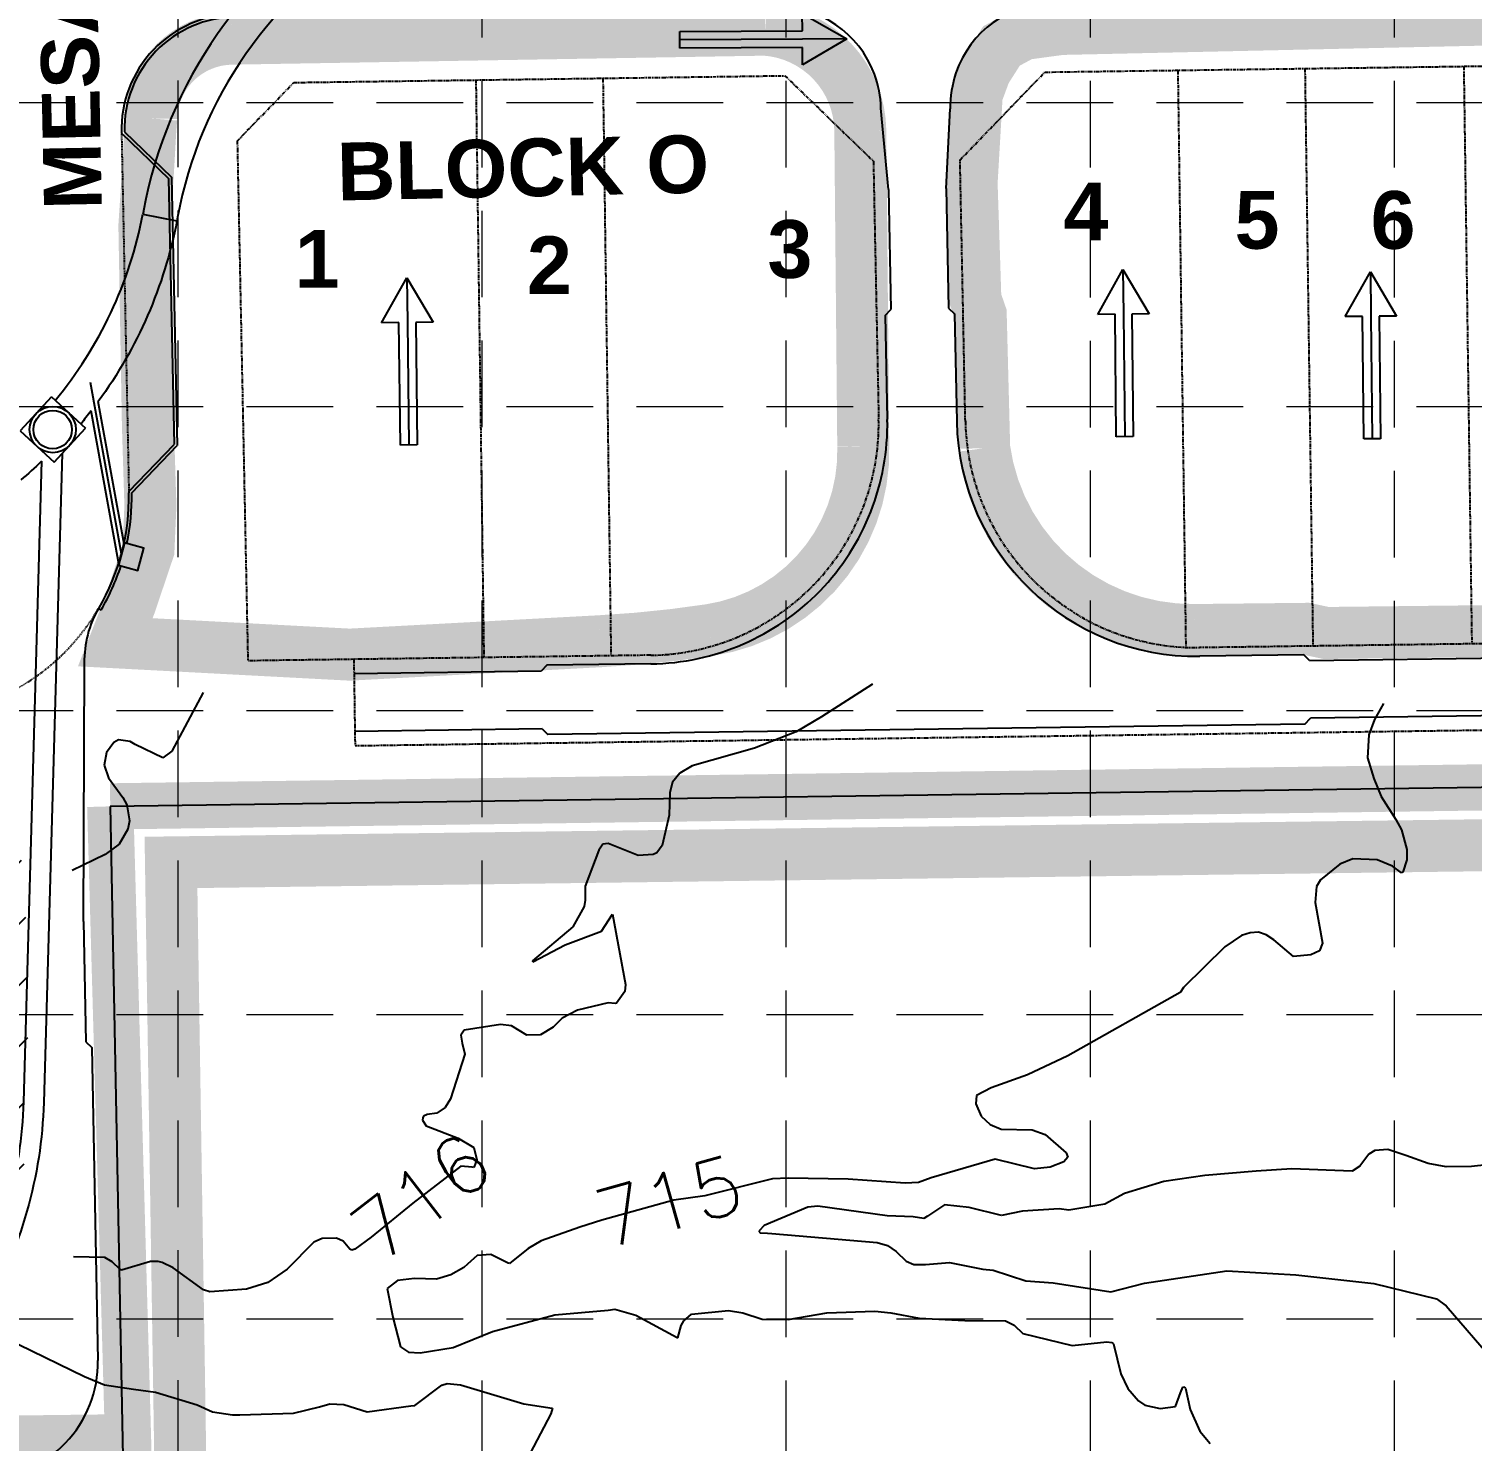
# Model space of a CAD drawing. Header units: inches. Extents: x 2520351 to 2523325, y 7106287 to 7111535.
# Drawn here: x 2521805.4 to 2522055.2, y 7107637.5 to 7107882 of the extents above; entities that cross this region are included whole.
import ezdxf
from ezdxf.enums import TextEntityAlignment as Align

# ---------------------------------------------------------------- set-up
doc = ezdxf.new("R2010")
doc.units = ezdxf.units.IN
doc.header["$MEASUREMENT"] = 0
for name, pattern in [('DASHED', [0.75, 0.5, -0.25]), ('DASHEDX2', [1.5, 1, -0.5]), ('HIDDEN', [0.375, 0.25, -0.125]), ('XPAV-sc1$0$HIDDEN4', [0.09375, 0.0625, -0.03125]), ('XSITE-SC$0$DASHED1', [0.5, 0.375, -0.125]), ('XSITE-SC$0$PHANTOM2', [1.25, 0.625, -0.125, 0.125, -0.125, 0.125, -0.125])]:
    doc.linetypes.add(name, pattern=pattern)
for name, color, linetype in [('1 EROSION BLANKET', 84, 'Continuous'), ('1 SODDED LOT', 2, 'Continuous'), ('CONTOURS', 35, 'Continuous'), ('GRID', 254, 'DASHED'), ('LIMITS OF DISTURBANCE', 1, 'Continuous'), ('MATCH LINE', 252, 'DASHEDX2'), ('STORM', 5, 'Continuous'), ('XDAM-sc1$0$ARROWSHADE', 9, 'Continuous'), ('XPAV-sc1$0$GUTTER', 11, 'XPAV-sc1$0$HIDDEN4'), ('XPAV-sc1$0$p-boc', 11, 'Continuous'), ('XPAV-sc1$0$p-foc', 11, 'Continuous'), ('XPAV-sc1$0$P-PAV', 11, 'Continuous'), ('XSITE-SC$0$1-BLOCK-NUMBER', 251, 'Continuous'), ('XSITE-SC$0$1-LOT NUMBER', 251, 'Continuous'), ('XSITE-SC$0$bdy-65acres', 1, 'Continuous'), ('XSITE-SC$0$P-LOTS', 7, 'XSITE-SC$0$PHANTOM2'), ('XSITE-SC$0$P-ROW', 3, 'XSITE-SC$0$PHANTOM2'), ('XSITE-SC$0$PHASELINE', 6, 'XSITE-SC$0$DASHED1'), ('XSTM-sc1$0$PMH', 5, 'Continuous')]:
    doc.layers.add(name, color=color, linetype=linetype)
doc.styles.add('MATCHLINE', font='ARIALBD.TTF')
doc.styles.get("Standard").update_dxf_attribs({"font": 'ARIALBD.TTF'})
doc.styles.add('XTOPO-SC1-sec$0$L100', font='simplex', dxfattribs={"height": 10})

msp = doc.modelspace()

# ---------------------------------------------------------------- hatches: boundary and pattern name
at = {"layer": '1 SODDED LOT'}
h = msp.add_hatch(dxfattribs=at)
h.set_pattern_fill('ANSI31', color=256, scale=60, style=0)
edge = h.paths.add_edge_path()
edge.add_line((2521746.39, 7107646.36), (2521744.86, 7107758.31))
edge.add_line((2521744.86, 7107758.31), (2521747.04, 7107758.37))
edge.add_line((2521747.04, 7107758.37), (2521750.99, 7107762.44))
edge.add_line((2521750.99, 7107762.44), (2521785.43, 7107762.91))
edge.add_arc((2521785.67, 7107745.01), 17.9, 0.1621, 90.7879, ccw=False)
edge.add_line((2521803.57, 7107745.06), (2521804.89, 7107727.46))
edge.add_line((2521804.89, 7107727.46), (2521805.02, 7107717.88))
edge.add_line((2521805.02, 7107717.88), (2521805.23, 7107706.44))
edge.add_line((2521805.23, 7107706.44), (2521804.25, 7107705.42))
edge.add_line((2521804.25, 7107705.42), (2521804.6, 7107688.82))
edge.add_arc((2521758.68, 7107687.86), 45.94, -68.3455, 1.1975, ccw=False)
edge.add_line((2521775.63, 7107645.16), (2521772.36, 7107644.15))
edge.add_line((2521772.36, 7107644.15), (2521769.8, 7107643.54))
edge.add_line((2521769.8, 7107643.54), (2521767.1, 7107643.06))
edge.add_line((2521767.1, 7107643.06), (2521762.92, 7107642.61))
edge.add_line((2521762.92, 7107642.61), (2521746.45, 7107642.34))
edge.add_line((2521746.45, 7107642.34), (2521746.39, 7107646.36))
h.paths.add_polyline_path([(2521496.41, 7107642.91), (2521494.87, 7107754.48), (2521494.86, 7107754.89), (2521544.44, 7107755.57), (2521546.49, 7107638.6), (2521496.44, 7107637.89)])
edge = h.paths.add_edge_path()
edge.add_line((2521560.4, 7107910.52), (2521558.07, 7108023.7))
edge.add_line((2521558.07, 7108023.7), (2521651.66, 7108025.62))
edge.add_line((2521651.66, 7108025.62), (2521653.09, 7108025.65))
edge.add_line((2521653.09, 7108025.65), (2521655.12, 7108025.67))
edge.add_arc((2521654.18, 7108007.32), 18.37, 20.5729, 87.0589, ccw=False)
edge.add_line((2521671.38, 7108013.78), (2521671.96, 7108011.77))
edge.add_line((2521671.96, 7108011.77), (2521672.24, 7108010.33))
edge.add_line((2521672.24, 7108010.33), (2521672.66, 7108004.67))
edge.add_line((2521672.66, 7108004.67), (2521673.88, 7107987.84))
edge.add_line((2521673.88, 7107987.84), (2521674.16, 7107971.91))
edge.add_line((2521674.16, 7107971.91), (2521673.19, 7107970.83))
edge.add_line((2521673.19, 7107970.83), (2521673.5, 7107955.69))
edge.add_arc((2521631.78, 7107952.34), 41.85, -86.2826, 4.5999, ccw=False)
edge.add_line((2521634.49, 7107910.57), (2521614.91, 7107910.13))
edge.add_line((2521614.91, 7107910.13), (2521613.93, 7107909.11))
edge.add_line((2521613.93, 7107909.11), (2521560.45, 7107908.05))
edge.add_line((2521560.45, 7107908.05), (2521560.4, 7107910.52))
edge = h.paths.add_edge_path()
edge.add_line((2521047.4, 7108212.41), (2521153.71, 7108190.41))
edge.add_line((2521153.71, 7108190.41), (2521165.45, 7108187.98))
edge.add_line((2521165.45, 7108187.98), (2521145.19, 7108096.36))
edge.add_line((2521145.19, 7108096.36), (2521144.82, 7108095.18))
edge.add_arc((2521127.58, 7108100.49), 18.04, 257.7556, 342.8824, ccw=False)
edge.add_line((2521123.75, 7108082.86), (2521105.24, 7108086.22))
edge.add_line((2521105.24, 7108086.22), (2521097.17, 7108087.7))
edge.add_line((2521097.17, 7108087.7), (2521093.78, 7108088.45))
edge.add_line((2521093.78, 7108088.45), (2521093.02, 7108089.64))
edge.add_line((2521093.02, 7108089.64), (2521042.14, 7108100.83))
edge.add_line((2521042.14, 7108100.83), (2521023.14, 7108104.63))
edge.add_line((2521023.14, 7108104.63), (2521047.4, 7108212.41))
edge = h.paths.add_edge_path()
edge.add_line((2521019.41, 7108035.32), (2521021.41, 7108042.83))
edge.add_arc((2521076.42, 7108028.18), 56.93, 107.2084, 165.0796, ccw=False)
edge.add_line((2521059.58, 7108082.56), (2521062.02, 7108082.75))
edge.add_line((2521062.02, 7108082.75), (2521063.44, 7108082.78))
edge.add_arc((2521064.2, 7108044.41), 38.38, 78.5499, 91.1383, ccw=False)
edge.add_line((2521071.82, 7108082.03), (2521087.22, 7108078.63))
edge.add_line((2521087.22, 7108078.63), (2521090.43, 7108077.93))
edge.add_line((2521090.43, 7108077.93), (2521091.62, 7108078.69))
edge.add_line((2521091.62, 7108078.69), (2521095.11, 7108077.9))
edge.add_line((2521095.11, 7108077.9), (2521098.91, 7108076.73))
edge.add_line((2521098.91, 7108076.73), (2521104.9, 7108074.86))
edge.add_line((2521104.9, 7108074.86), (2521106.43, 7108074.38))
edge.add_line((2521106.43, 7108074.38), (2521107.21, 7108074.19))
edge.add_arc((2521102.83, 7108057.05), 17.69, -2.7582, 75.6705, ccw=False)
edge.add_arc((2521095.73, 7108057.39), 24.8, 350.2174, 357.2418, ccw=False)
edge.add_arc((2521158.46, 7108041.57), 40.02, 163.1293, 313.4846)
edge.add_line((2521185.99, 7108012.53), (2521186.72, 7108013.24))
edge.add_line((2521186.72, 7108013.24), (2521188.44, 7108014.97))
edge.add_line((2521188.44, 7108014.97), (2521189.32, 7108015.76))
edge.add_line((2521189.32, 7108015.76), (2521190.38, 7108016.6))
edge.add_arc((2521201.33, 7108002.77), 17.64, 93.2276, 128.3689, ccw=False)
edge.add_line((2521200.34, 7108020.38), (2521227, 7108020.95))
edge.add_line((2521227, 7108020.95), (2521230.56, 7107901.29))
edge.add_line((2521230.56, 7107901.29), (2521209.57, 7107900.92))
edge.add_line((2521209.57, 7107900.92), (2521208.43, 7107900.96))
edge.add_arc((2521221.45, 7108343.75), 442.98, 261.0973, 268.3161, ccw=False)
edge.add_line((2521152.89, 7107906.1), (2521147.31, 7107907.18))
edge.add_line((2521147.31, 7107907.18), (2521141.42, 7107908.4))
edge.add_line((2521141.42, 7107908.4), (2521135.5, 7107909.75))
edge.add_line((2521135.5, 7107909.75), (2521130.22, 7107911.08))
edge.add_line((2521130.22, 7107911.08), (2521114.24, 7107915.61))
edge.add_line((2521114.24, 7107915.61), (2521091.68, 7107923.2))
edge.add_line((2521091.68, 7107923.2), (2521064.35, 7107932.48))
edge.add_line((2521064.35, 7107932.48), (2521052.41, 7107936.54))
edge.add_line((2521052.41, 7107936.54), (2521051.79, 7107937.81))
edge.add_line((2521051.79, 7107937.81), (2521044.55, 7107940.27))
edge.add_arc((2521050.15, 7107983.52), 43.61, 187.3885, 262.6305, ccw=False)
edge.add_line((2521006.9, 7107977.91), (2521006.81, 7107978.71))
edge.add_line((2521006.81, 7107978.71), (2521006.68, 7107980.35))
edge.add_line((2521006.68, 7107980.35), (2521006.61, 7107982.52))
edge.add_arc((2521037.37, 7107983.5), 30.78, 169.0142, 181.8294, ccw=False)
edge.add_line((2521007.16, 7107989.36), (2521012.97, 7108011.46))
edge.add_line((2521012.97, 7108011.46), (2521012.26, 7108012.66))
edge.add_line((2521012.26, 7108012.66), (2521018.19, 7108034.61))
edge.add_line((2521018.19, 7108034.61), (2521019.41, 7108035.32))
h.paths.add_polyline_path([(2521283.39, 7108006.11), (2521285.51, 7107902.42), (2521505.51, 7107906.91), (2521503.11, 7108022.57), (2521283.29, 7108018.11)])
edge = h.paths.add_edge_path()
edge.add_line((2521558.72, 7108049.83), (2521558.74, 7108061.74))
edge.add_line((2521558.74, 7108061.74), (2521556.73, 7108159.77))
edge.add_line((2521556.73, 7108159.77), (2521608.8, 7108160.83))
edge.add_line((2521608.8, 7108160.83), (2521609.82, 7108159.85))
edge.add_line((2521609.82, 7108159.85), (2521624.96, 7108160.17))
edge.add_arc((2521625.88, 7108115.42), 44.75, 8.834, 91.1827, ccw=False)
edge.add_line((2521670.1, 7108122.3), (2521670.53, 7108101.58))
edge.add_line((2521670.53, 7108101.58), (2521671.54, 7108100.6))
edge.add_line((2521671.54, 7108100.6), (2521671.87, 7108084.53))
edge.add_line((2521671.87, 7108084.53), (2521671.15, 7108070.03))
edge.add_line((2521671.15, 7108070.03), (2521671.15, 7108068.8))
edge.add_arc((2521654.11, 7108068.8), 17.04, -87.2047, 0, ccw=False)
edge.add_line((2521654.94, 7108051.78), (2521653.54, 7108051.67))
edge.add_line((2521653.54, 7108051.67), (2521558.72, 7108049.83))
edge = h.paths.add_edge_path()
edge.add_line((2521506.88, 7108158.75), (2521219.57, 7108152.9))
edge.add_line((2521219.57, 7108152.9), (2521201.84, 7108151.72))
edge.add_line((2521201.84, 7108151.72), (2521198.48, 7108151.46))
edge.add_arc((2521199.96, 7108132), 19.52, 94.3325, 163.5555)
edge.add_line((2521181.24, 7108137.52), (2521171.4, 7108094.46))
edge.add_line((2521171.4, 7108094.46), (2521161.77, 7108088.5))
edge.add_line((2521161.77, 7108088.5), (2521156.09, 7108064.96))
edge.add_arc((2521177.51, 7108059.79), 22.04, 166.4191, 262.6913)
edge.add_line((2521174.7, 7108037.93), (2521175.55, 7108037.91))
edge.add_line((2521175.55, 7108037.91), (2521179.48, 7108042))
edge.add_line((2521179.48, 7108042), (2521402.46, 7108046.53))
edge.add_line((2521402.46, 7108046.53), (2521495.69, 7108048.45))
edge.add_line((2521495.69, 7108048.45), (2521499.77, 7108044.52))
edge.add_line((2521499.77, 7108044.52), (2521508.7, 7108044.69))
edge.add_line((2521508.7, 7108044.69), (2521508.63, 7108061.23))
edge.add_line((2521508.63, 7108061.23), (2521506.88, 7108158.75))
edge = h.paths.add_edge_path()
edge.add_line((2521610.94, 7108171.88), (2521608.46, 7108290.01))
edge.add_line((2521608.46, 7108290.01), (2521533.5, 7108288.35))
edge.add_line((2521533.5, 7108288.35), (2521484.86, 7108287.21))
edge.add_line((2521484.86, 7108287.21), (2521460.83, 7108286.21))
edge.add_line((2521460.83, 7108286.21), (2521429.9, 7108284.54))
edge.add_line((2521429.9, 7108284.54), (2521368.78, 7108281.06))
edge.add_line((2521368.78, 7108281.06), (2521349.23, 7108279.95))
edge.add_line((2521349.23, 7108279.95), (2521261.12, 7108274.98))
edge.add_line((2521261.12, 7108274.98), (2521221, 7108272.74))
edge.add_line((2521221, 7108272.74), (2521216.72, 7108276.52))
edge.add_line((2521216.72, 7108276.52), (2521216.67, 7108276.52))
edge.add_arc((2521217.41, 7108256.67), 19.86, 92.1221, 170.604)
edge.add_line((2521197.82, 7108259.91), (2521204.23, 7108250.57))
edge.add_line((2521204.23, 7108250.57), (2521191.32, 7108184.43))
edge.add_line((2521191.32, 7108184.43), (2521191.26, 7108184.1))
edge.add_arc((2521208.22, 7108180.91), 17.26, 169.3216, 273.4207)
edge.add_line((2521209.25, 7108163.67), (2521219.73, 7108162.93))
edge.add_line((2521219.73, 7108162.93), (2521312.77, 7108164.87))
edge.add_line((2521312.77, 7108164.87), (2521481.29, 7108168.3))
edge.add_line((2521481.29, 7108168.3), (2521608.6, 7108170.83))
edge.add_line((2521608.6, 7108170.83), (2521609.57, 7108171.85))
edge.add_line((2521609.57, 7108171.85), (2521610.94, 7108171.88))
edge = h.paths.add_edge_path()
edge.add_line((2521627.16, 7108316.19), (2521544.24, 7108314.51))
edge.add_line((2521544.24, 7108314.51), (2521502.41, 7108313.51))
edge.add_line((2521502.41, 7108313.51), (2521481.25, 7108313))
edge.add_line((2521481.25, 7108313), (2521407.23, 7108309.18))
edge.add_line((2521407.23, 7108309.18), (2521291.9, 7108302.79))
edge.add_line((2521291.9, 7108302.79), (2521288.46, 7108418.47))
edge.add_line((2521288.46, 7108418.47), (2521407.15, 7108420.82))
edge.add_line((2521407.15, 7108420.82), (2521497.39, 7108422.63))
edge.add_line((2521497.39, 7108422.63), (2521603.37, 7108424.87))
edge.add_line((2521603.37, 7108424.87), (2521604.44, 7108423.88))
edge.add_line((2521604.44, 7108423.88), (2521620.18, 7108424.17))
edge.add_arc((2521620.99, 7108379.83), 44.34, 11.6094, 91.0508, ccw=False)
edge.add_line((2521664.42, 7108388.76), (2521665.18, 7108365.61))
edge.add_line((2521665.18, 7108365.61), (2521666.17, 7108364.62))
edge.add_line((2521666.17, 7108364.62), (2521666.53, 7108349.61))
edge.add_line((2521666.53, 7108349.61), (2521665.82, 7108330.77))
edge.add_line((2521665.82, 7108330.77), (2521665.78, 7108329.18))
edge.add_arc((2521648.75, 7108329.68), 17.03, 269.7677, 358.3135, ccw=False)
edge.add_line((2521648.68, 7108312.65), (2521631.32, 7108312.27))
edge.add_line((2521631.32, 7108312.27), (2521627.16, 7108316.19))
edge = h.paths.add_edge_path()
edge.add_line((2521256.27, 7108555.67), (2521264.44, 7108547.85))
edge.add_line((2521264.44, 7108547.85), (2521422.22, 7108551.08))
edge.add_line((2521422.22, 7108551.08), (2521439.6, 7108551.4))
edge.add_line((2521439.6, 7108551.4), (2521460.09, 7108551.78))
edge.add_line((2521460.09, 7108551.78), (2521478.53, 7108551.99))
edge.add_line((2521478.53, 7108551.99), (2521498.9, 7108551.85))
edge.add_line((2521498.9, 7108551.85), (2521515.27, 7108551.59))
edge.add_line((2521515.27, 7108551.59), (2521535.22, 7108551.01))
edge.add_line((2521535.22, 7108551.01), (2521558.63, 7108550.02))
edge.add_line((2521558.63, 7108550.02), (2521563.46, 7108549.77))
edge.add_line((2521563.46, 7108549.77), (2521600.09, 7108547.42))
edge.add_line((2521600.09, 7108547.42), (2521612.24, 7108546.59))
edge.add_line((2521612.24, 7108546.59), (2521642.87, 7108544.49))
edge.add_line((2521642.87, 7108544.49), (2521644.67, 7108544.41))
edge.add_arc((2521643.68, 7108526.18), 18.26, -0.2001, 86.9036, ccw=False)
edge.add_line((2521661.94, 7108526.12), (2521663.48, 7108497.64))
edge.add_line((2521663.48, 7108497.64), (2521662.44, 7108496.61))
edge.add_line((2521662.44, 7108496.61), (2521662.84, 7108477.01))
edge.add_arc((2521621.17, 7108477.8), 41.67, 279.5049, 358.923, ccw=False)
edge.add_line((2521628.05, 7108436.7), (2521270.95, 7108428.02))
edge.add_line((2521270.95, 7108428.02), (2521264.41, 7108428))
edge.add_line((2521264.41, 7108428), (2521251.99, 7108428.74))
edge.add_line((2521251.99, 7108428.74), (2521250.56, 7108428.86))
edge.add_line((2521250.56, 7108428.86), (2521248.88, 7108429.14))
edge.add_arc((2521252.57, 7108446.62), 17.86, 178.6911, 258.0797, ccw=False)
edge.add_line((2521234.71, 7108447.03), (2521243.77, 7108528.42))
edge.add_line((2521243.77, 7108528.42), (2521236.52, 7108537.37))
edge.add_line((2521236.52, 7108537.37), (2521236.59, 7108537.82))
edge.add_arc((2521256.58, 7108535.54), 20.12, 94.1833, 173.5096, ccw=False)
edge.add_line((2521255.11, 7108555.6), (2521256.27, 7108555.67))
edge = h.paths.add_edge_path()
edge.add_line((2521107.58, 7108664.77), (2521108.64, 7108682.72))
edge.add_line((2521108.64, 7108682.72), (2521266.52, 7108685.94))
edge.add_line((2521266.52, 7108685.94), (2521268.4, 7108592.03))
edge.add_line((2521268.4, 7108592.03), (2521265.61, 7108582.1))
edge.add_line((2521265.61, 7108582.1), (2521265.6, 7108582.05))
edge.add_line((2521265.6, 7108582.05), (2521265.56, 7108582.07))
edge.add_arc((2521245.59, 7108545.89), 41.32, 61.0945, 134.8409)
edge.add_line((2521216.45, 7108575.19), (2521207.18, 7108580.34))
edge.add_line((2521207.18, 7108580.34), (2521107.58, 7108664.77))
h.paths.add_polyline_path([(2521338.51, 7108687.38), (2521340.74, 7108575.45), (2521409.85, 7108576.76), (2521462.55, 7108577.85), (2521498.11, 7108577.93), (2521524.42, 7108577.42), (2521561.99, 7108575.86), (2521619.96, 7108572.16), (2521620.68, 7108584.2), (2521618.44, 7108693.07)])
edge = h.paths.add_edge_path()
edge.add_line((2521675.61, 7108638.41), (2521787.53, 7108640.54))
edge.add_line((2521787.53, 7108640.54), (2521788.82, 7108582.44))
edge.add_arc((2521769.3, 7108582), 19.53, -91.2766, 1.2682, ccw=False)
edge.add_line((2521768.86, 7108562.48), (2521676.84, 7108568.35))
edge.add_line((2521676.84, 7108568.35), (2521675.61, 7108638.41))
h.paths.add_polyline_path([(2522089.45, 7108697.69), (2522087.41, 7108797.67), (2522087.4, 7108809.66), (2522141.64, 7108810.78), (2522144.56, 7108694.83), (2522090.79, 7108693.71), (2522089.8, 7108692.7), (2522089.51, 7108692.7)])
h.paths.add_polyline_path([(2522252.39, 7108801.05), (2522254.38, 7108696.13), (2522309.56, 7108697.17), (2522307.11, 7108814.19), (2522252.07, 7108813.05)])
edge = h.paths.add_edge_path()
edge.add_line((2522425.42, 7107990.85), (2522320.45, 7107988.7))
edge.add_line((2522320.45, 7107988.7), (2522321.28, 7107951.54))
edge.add_line((2522321.28, 7107951.54), (2522322.52, 7107935.37))
edge.add_arc((2522340.74, 7107935.67), 18.22, 180.9526, 266.0005)
edge.add_line((2522339.47, 7107917.49), (2522396.48, 7107918.22))
edge.add_line((2522396.48, 7107918.22), (2522404.4, 7107910.48))
edge.add_line((2522404.4, 7107910.48), (2522427.53, 7107910.71))
edge.add_arc((2522426.8, 7107930.52), 19.82, 272.1239, 358.3676)
edge.add_line((2522446.62, 7107929.95), (2522445.36, 7107990.97))
edge.add_line((2522445.36, 7107990.97), (2522425.42, 7107990.85))
h.paths.add_polyline_path([(2522420.67, 7108224.34), (2522421.87, 7108165.95), (2522317.91, 7108163.85), (2522317.73, 7108171.63), (2522316.69, 7108172.59), (2522315.73, 7108222.04)])
h.paths.add_polyline_path([(2522580.28, 7108243.42), (2522458.38, 7108240.38), (2522464.65, 7107967.07), (2522585.56, 7107967.98)])
edge = h.paths.add_edge_path()
edge.add_line((2522579.22, 7108296.92), (2522576.73, 7108417.39))
edge.add_line((2522576.73, 7108417.39), (2522469.65, 7108328.39))
edge.add_line((2522469.65, 7108328.39), (2522462.53, 7108321.45))
edge.add_line((2522462.53, 7108321.45), (2522462.71, 7108321.2))
edge.add_arc((2522430.81, 7108296.5), 40.35, 0.4877, 37.7474, ccw=False)
edge.add_line((2522471.16, 7108296.85), (2522579.22, 7108296.92))
h.paths.add_polyline_path([(2522576.35, 7108437.57), (2522445, 7108434.96), (2522443.72, 7108526.29), (2522442.61, 7108536.5), (2522453.2, 7108543.61), (2522459.72, 7108551.85), (2522464.2, 7108561.88), (2522465.59, 7108573.17), (2522464.18, 7108583.42), (2522459.8, 7108593.28), (2522456.3, 7108597.55), (2522461.81, 7108601.72), (2522466.36, 7108600.86), (2522572.93, 7108603.07)])
h.paths.add_polyline_path([(2522569.61, 7108768), (2522570.72, 7108713.03), (2522460.71, 7108710.69), (2522444.76, 7108711.11), (2522444.01, 7108746), (2522444.87, 7108752.5), (2522447.49, 7108758.01), (2522451.68, 7108762.45), (2522456.29, 7108765.05), (2522464.83, 7108769.19), (2522481.93, 7108766.16)])
h.paths.add_polyline_path([(2522560.76, 7109202.2), (2522446.33, 7109199.81), (2522434.27, 7109198.05), (2522437.5, 7109182.67), (2522439.66, 7109156.51), (2522441.43, 7109069.76), (2522437.53, 7109065.63), (2522437.82, 7109051.02), (2522439.59, 7109049.34), (2522563.76, 7109052.27)])

# ---------------------------------------------------------------- linework, layer by layer
for p, q in [((2521939.24, 7107881.67), (2521939.22, 7107884.67)), ((2521939.22, 7107884.67), (2521946.96, 7107880.28)), ((2521918.03, 7107881.52), (2521939.24, 7107881.67)), ((2521918.05, 7107878.63), (2521918.03, 7107881.52)), ((2521946.96, 7107880.28), (2521939.28, 7107875.77)), ((2521939.26, 7107878.77), (2521918.05, 7107878.63)), ((2521939.28, 7107875.77), (2521939.26, 7107878.77)), ((2521990.35, 7107832.54), (2521994.71, 7107840.3)), ((2521994.71, 7107840.3), (2521999.25, 7107832.64)), ((2521866.42, 7107831.12), (2521870.79, 7107838.88)), ((2521870.79, 7107838.88), (2521875.32, 7107831.22)), ((2522033.19, 7107832.17), (2522037.55, 7107839.93)), ((2522037.55, 7107839.93), (2522042.09, 7107832.27)), ((2521869.42, 7107831.15), (2521866.42, 7107831.12)), ((2521869.66, 7107809.94), (2521869.42, 7107831.15)), ((2521875.32, 7107831.22), (2521872.32, 7107831.18)), ((2521872.32, 7107831.18), (2521872.55, 7107809.97)), ((2521993.35, 7107832.57), (2521990.35, 7107832.54)), ((2521993.58, 7107811.36), (2521993.35, 7107832.57)), ((2521999.25, 7107832.64), (2521996.25, 7107832.61)), ((2521996.25, 7107832.61), (2521996.48, 7107811.39)), ((2522036.19, 7107832.2), (2522033.19, 7107832.17)), ((2522036.42, 7107810.99), (2522036.19, 7107832.2)), ((2522042.09, 7107832.27), (2522039.09, 7107832.23)), ((2522039.09, 7107832.23), (2522039.32, 7107811.02)), ((2521996.48, 7107811.39), (2521993.58, 7107811.36)), ((2522039.32, 7107811.02), (2522036.42, 7107810.99)), ((2521872.55, 7107809.97), (2521869.66, 7107809.94))]:
    msp.add_line(p, q)
at = {"layer": '1 EROSION BLANKET', "const_width": 9}
msp.add_lwpolyline([(2522225.28, 7107779.59), (2522029.87, 7107777.4), (2522026.51, 7107778.12), (2522007.13, 7107777.91, -0.378721), (2521970.71, 7107809.39), (2521970.11, 7107832.55), (2521969.18, 7107835.24), (2521968.97, 7107841.99), (2521968.53, 7107855.29), (2521969.42, 7107870.62), (2521970.89, 7107874.6), (2521973.7, 7107879.02), (2521977.53, 7107881.09), (2521984.02, 7107881.97), (2522122.04, 7107885.02)], format="xyb", dxfattribs=at)
msp.add_lwpolyline([(2521860.89, 7107773.65), (2521904.24, 7107775.97, 0.02439), (2521923.21, 7107777.91, 0.378962), (2521949.78, 7107809.76), (2521949.27, 7107864.36, 0.391355), (2521932.79, 7107881.85), (2521840.42, 7107880.29, 0.402837), (2521826.54, 7107866.48), (2521826.39, 7107864.61), (2521825.99, 7107857.47), (2521825.36, 7107847.91), (2521825.97, 7107813.29), (2521826.4, 7107799.44), (2521826.07, 7107791.82), (2521822.84, 7107782.25), (2521820.32, 7107775.79)], format="xyb", close=True, dxfattribs=at)
at = {"layer": 'CONTOURS'}
for p, q in [((2521951.35, 7107768.53, 716), (2521942.53, 7107762.87, 716)), ((2521835.53, 7107767.1, 717), (2521830.13, 7107756.93, 717)), ((2521942.53, 7107762.87, 716), (2521938.19, 7107760.26, 716)), ((2522039.83, 7107765.21, 715), (2522038.25, 7107762.4, 715)), ((2522038.25, 7107762.4, 715), (2522037.31, 7107759.77, 715)), ((2521820.08, 7107758.42, 717), (2521818.8, 7107756.69, 717)), ((2521820.9, 7107758.89, 717), (2521820.08, 7107758.42, 717)), ((2521822.89, 7107758.62, 717), (2521820.9, 7107758.89, 717)), ((2521823.77, 7107758.1, 717), (2521822.89, 7107758.62, 717)), ((2521828.58, 7107755.78, 717), (2521823.77, 7107758.1, 717)), ((2521938.19, 7107760.26, 716), (2521930.96, 7107757.43, 716)), ((2522037.31, 7107759.77, 715), (2522037.07, 7107755.77, 715)), ((2521818.8, 7107756.69, 717), (2521818.4, 7107754.53, 717)), ((2521830.13, 7107756.93, 717), (2521828.58, 7107755.78, 717)), ((2521930.96, 7107757.43, 716), (2521920.17, 7107754.42, 716)), ((2522037.07, 7107755.77, 715), (2522038.12, 7107752.23, 715)), ((2521818.4, 7107754.53, 717), (2521819.17, 7107752.33, 717)), ((2521918.03, 7107753.12, 716), (2521916.76, 7107751.55, 716)), ((2521920.17, 7107754.42, 716), (2521918.03, 7107753.12, 716)), ((2521819.17, 7107752.33, 717), (2521821.62, 7107748.94, 717)), ((2521916.76, 7107751.55, 716), (2521916.33, 7107749.79, 716)), ((2522038.12, 7107752.23, 715), (2522039.43, 7107749.09, 715)), ((2521821.62, 7107748.94, 717), (2521822.34, 7107747.64, 717)), ((2521916.33, 7107749.79, 716), (2521916.21, 7107745.85, 716)), ((2522039.43, 7107749.09, 715), (2522041.95, 7107745.09, 715)), ((2521822.34, 7107747.64, 717), (2521822.78, 7107744.87, 717)), ((2521916.21, 7107745.85, 716), (2521914.96, 7107740.63, 716)), ((2521822.51, 7107743.41, 717), (2521820.98, 7107740.83, 717)), ((2521822.78, 7107744.87, 717), (2521822.51, 7107743.41, 717)), ((2522041.95, 7107745.09, 715), (2522042.95, 7107743.29, 715)), ((2522042.95, 7107743.29, 715), (2522043.85, 7107739.92, 715)), ((2521820.98, 7107740.83, 717), (2521818.58, 7107739.03, 717)), ((2521904.69, 7107740.81, 716), (2521904.04, 7107739.78, 716)), ((2521905.65, 7107740.95, 716), (2521904.69, 7107740.81, 716)), ((2521910.8, 7107738.9, 716), (2521905.65, 7107740.95, 716)), ((2521914.96, 7107740.63, 716), (2521914.07, 7107739.36, 716)), ((2521818.58, 7107739.03, 717), (2521812.87, 7107736.28, 717)), ((2521904.04, 7107739.78, 716), (2521901.66, 7107733.54, 716)), ((2521913.4, 7107739.03, 716), (2521910.8, 7107738.9, 716)), ((2521914.07, 7107739.36, 716), (2521913.4, 7107739.03, 716)), ((2522034.5, 7107738.28, 715), (2522032.24, 7107737.36, 715)), ((2522038.75, 7107738.1, 715), (2522034.5, 7107738.28, 715)), ((2522041.35, 7107737.02, 715), (2522038.75, 7107738.1, 715)), ((2522043.86, 7107738.13, 715), (2522043.14, 7107736.01, 715)), ((2522043.85, 7107739.92, 715), (2522043.86, 7107738.13, 715)), ((2522032.24, 7107737.36, 715), (2522028.92, 7107734.69, 715)), ((2522042.96, 7107735.89, 715), (2522041.35, 7107737.02, 715)), ((2522043.14, 7107736.01, 715), (2522042.96, 7107735.89, 715)), ((2521901.66, 7107733.54, 716), (2521901.67, 7107731.16, 716)), ((2522028.21, 7107733.53, 715), (2522028.01, 7107730.73, 715)), ((2522028.92, 7107734.69, 715), (2522028.21, 7107733.53, 715)), ((2521901.67, 7107731.16, 716), (2521901.48, 7107730.06, 716)), ((2522028.01, 7107730.73, 715), (2522029.27, 7107723.7, 715)), ((2521901.48, 7107730.06, 716), (2521899.54, 7107726.55, 716)), ((2521904.45, 7107725.76, 716), (2521906.37, 7107728.72, 716)), ((2521906.37, 7107728.72, 716), (2521908.6, 7107716.55, 716)), ((2521899.54, 7107726.55, 716), (2521892.56, 7107720.62, 716)), ((2521898.17, 7107723.41, 716), (2521904.45, 7107725.76, 716)), ((2522016.75, 7107725.51, 715), (2522015.27, 7107725.03, 715)), ((2522018.18, 7107725.61, 715), (2522016.75, 7107725.51, 715)), ((2522019.53, 7107725.14, 715), (2522018.18, 7107725.61, 715)), ((2521892.58, 7107720.49, 716), (2521898.17, 7107723.41, 716)), ((2522012.36, 7107723.09, 715), (2522005.18, 7107716.03, 715)), ((2522015.27, 7107725.03, 715), (2522012.36, 7107723.09, 715)), ((2522020.84, 7107724.3, 715), (2522019.53, 7107725.14, 715)), ((2522024.25, 7107721.41, 715), (2522020.84, 7107724.3, 715)), ((2522029.27, 7107723.7, 715), (2522028.72, 7107722.36, 715)), ((2521892.56, 7107720.62, 716), (2521892.54, 7107720.56, 716)), ((2521892.54, 7107720.56, 716), (2521892.58, 7107720.49, 716)), ((2522027.23, 7107721.68, 715), (2522024.25, 7107721.41, 715)), ((2522028.72, 7107722.36, 715), (2522027.23, 7107721.68, 715)), ((2521908.6, 7107716.55, 716), (2521908.54, 7107715.31, 716)), ((2522005.18, 7107716.03, 715), (2522004.7, 7107715.2, 715)), ((2521905.64, 7107713.35, 716), (2521900.33, 7107712.1, 716)), ((2521906.86, 7107713.25, 716), (2521905.64, 7107713.35, 716)), ((2521907.08, 7107713.33, 716), (2521906.86, 7107713.25, 716)), ((2521908.54, 7107715.31, 716), (2521907.08, 7107713.33, 716)), ((2522004.64, 7107715.17, 715), (2521985.19, 7107704.18, 715)), ((2522004.7, 7107715.2, 715), (2522004.64, 7107715.17, 715)), ((2521897.68, 7107710.71, 716), (2521896.12, 7107709.16, 716)), ((2521900.33, 7107712.1, 716), (2521897.68, 7107710.71, 716)), ((2521880.7, 7107708.61, 716), (2521880.15, 7107707.79, 716)), ((2521887.01, 7107709.59, 716), (2521880.7, 7107708.61, 716)), ((2521888.88, 7107709.39, 716), (2521887.01, 7107709.59, 716)), ((2521891.56, 7107707.78, 716), (2521888.88, 7107709.39, 716)), ((2521896.12, 7107709.16, 716), (2521893.92, 7107707.8, 716)), ((2521880.15, 7107707.79, 716), (2521880.36, 7107706.38, 716)), ((2521880.36, 7107706.38, 716), (2521880.8, 7107704.49, 716)), ((2521893.92, 7107707.8, 716), (2521891.56, 7107707.78, 716)), ((2521880.8, 7107704.49, 716), (2521878.35, 7107696.74, 716)), ((2521985.19, 7107704.18, 715), (2521978.18, 7107700.93, 715)), ((2521978.18, 7107700.93, 715), (2521971.9, 7107698.68, 715)), ((2521971.9, 7107698.68, 715), (2521969.39, 7107697.31, 715)), ((2521878.35, 7107696.74, 716), (2521877.43, 7107695.25, 716)), ((2521969.39, 7107697.31, 715), (2521969.27, 7107695.89, 715)), ((2521969.27, 7107695.89, 715), (2521970.17, 7107693.75, 715)), ((2521873.55, 7107693.44, 716), (2521873.5, 7107693.08, 716)), ((2521873.5, 7107693.08, 716), (2521874.12, 7107692.07, 716)), ((2521873.69, 7107693.73, 716), (2521873.55, 7107693.44, 716)), ((2521874.3, 7107694.04, 716), (2521873.69, 7107693.73, 716)), ((2521875.95, 7107694.29, 716), (2521874.3, 7107694.04, 716)), ((2521877.43, 7107695.25, 716), (2521875.95, 7107694.29, 716)), ((2521970.17, 7107693.75, 715), (2521971.72, 7107692.32, 715)), ((2521874.12, 7107692.07, 716), (2521879.66, 7107689.91, 716)), ((2521971.72, 7107692.32, 715), (2521973.66, 7107691.48, 715)), ((2521973.66, 7107691.48, 715), (2521979.04, 7107691.4, 715)), ((2521979.04, 7107691.4, 715), (2521981.26, 7107690.59, 715)), ((2521981.26, 7107690.59, 715), (2521984.87, 7107687.4, 715)), ((2521879.66, 7107689.91, 716), (2521882.39, 7107688.34, 716)), ((2521882.39, 7107688.34, 716), (2521882.87, 7107686.2, 716)), ((2522040.55, 7107687.96, 714), (2522038.34, 7107687.78, 714)), ((2522043.69, 7107686.93, 714), (2522040.55, 7107687.96, 714)), ((2521882.87, 7107686.2, 716), (2521882.4, 7107684.83, 716)), ((2521972.59, 7107686.28, 715), (2521961.52, 7107683.07, 715)), ((2521979.42, 7107684.62, 715), (2521972.59, 7107686.28, 715)), ((2521984.48, 7107685.85, 715), (2521982.14, 7107684.91, 715)), ((2521985.16, 7107686.64, 715), (2521984.48, 7107685.85, 715)), ((2521984.87, 7107687.4, 715), (2521985.16, 7107686.64, 715)), ((2522037.3, 7107687.15, 714), (2522035.74, 7107685.08, 714)), ((2522038.34, 7107687.78, 714), (2522037.3, 7107687.15, 714)), ((2522047.54, 7107685.53, 714), (2522043.69, 7107686.93, 714)), ((2522050.68, 7107684.95, 714), (2522047.54, 7107685.53, 714)), ((2522069.71, 7107686.64, 714), (2522055.04, 7107685.05, 714)), ((2521880.12, 7107685.11, 716), (2521871.84, 7107678.7, 716)), ((2521882.08, 7107684.89, 716), (2521880.12, 7107685.11, 716)), ((2521882.4, 7107684.83, 716), (2521882.08, 7107684.89, 716)), ((2521936.76, 7107683.02, 715), (2521934.08, 7107682.92, 715)), ((2521947.18, 7107682.84, 715), (2521936.76, 7107683.02, 715)), ((2521961.52, 7107683.07, 715), (2521959.32, 7107682.29, 715)), ((2521982.14, 7107684.91, 715), (2521979.42, 7107684.62, 715)), ((2522008.88, 7107683.49, 714), (2522001.8, 7107682.44, 714)), ((2522017.78, 7107684.25, 714), (2522008.88, 7107683.49, 714)), ((2522023.93, 7107684.6, 714), (2522017.78, 7107684.25, 714)), ((2522034.39, 7107684.23, 714), (2522023.93, 7107684.6, 714)), ((2522035.74, 7107685.08, 714), (2522034.39, 7107684.23, 714)), ((2522055.04, 7107685.05, 714), (2522050.68, 7107684.95, 714)), ((2521934.08, 7107682.92, 715), (2521922.36, 7107679.98, 715)), ((2521957.04, 7107682.17, 715), (2521947.18, 7107682.84, 715)), ((2521959.32, 7107682.29, 715), (2521957.04, 7107682.17, 715)), ((2522001.8, 7107682.44, 714), (2521994.98, 7107680.36, 714)), ((2521871.84, 7107678.7, 716), (2521864.59, 7107672.77, 716)), ((2521916.98, 7107679.22, 715), (2521904.55, 7107675.75, 715)), ((2521922.36, 7107679.98, 715), (2521916.98, 7107679.22, 715)), ((2521940.16, 7107677.99, 714), (2521932.63, 7107674.81, 714)), ((2521941.9, 7107678.14, 714), (2521940.16, 7107677.99, 714)), ((2521953.92, 7107676.49, 714), (2521941.9, 7107678.14, 714)), ((2521963.86, 7107678.41, 714), (2521960.9, 7107676.46, 714)), ((2521968.12, 7107677.92, 714), (2521963.86, 7107678.41, 714)), ((2521991.57, 7107678.51, 714), (2521985.35, 7107677.49, 714)), ((2521994.98, 7107680.36, 714), (2521991.57, 7107678.51, 714)), ((2521904.55, 7107675.75, 715), (2521900.7, 7107674.54, 715)), ((2521958.43, 7107676.31, 714), (2521953.92, 7107676.49, 714)), ((2521960.28, 7107676.03, 714), (2521958.43, 7107676.31, 714)), ((2521960.9, 7107676.46, 714), (2521960.28, 7107676.03, 714)), ((2521973.7, 7107676.54, 714), (2521968.12, 7107677.92, 714)), ((2521977.35, 7107677.29, 714), (2521973.7, 7107676.54, 714)), ((2521983.68, 7107677.71, 714), (2521977.35, 7107677.29, 714)), ((2521985.35, 7107677.49, 714), (2521983.68, 7107677.71, 714)), ((2521900.7, 7107674.54, 715), (2521894.04, 7107672.15, 715)), ((2521932.63, 7107674.81, 714), (2521931.76, 7107673.9, 714)), ((2521931.76, 7107673.9, 714), (2521931.76, 7107673.7, 714)), ((2521931.76, 7107673.7, 714), (2521931.91, 7107673.55, 714)), ((2521931.91, 7107673.55, 714), (2521933.18, 7107673.47, 714)), ((2521933.18, 7107673.47, 714), (2521933.95, 7107673.46, 714)), ((2521933.95, 7107673.46, 714), (2521952.18, 7107671.85, 714)), ((2521854.69, 7107671.92, 716), (2521850.09, 7107667.28, 716)), ((2521856.14, 7107672.57, 716), (2521854.69, 7107671.92, 716)), ((2521858.61, 7107672.6, 716), (2521856.14, 7107672.57, 716)), ((2521859.76, 7107672.11, 716), (2521858.61, 7107672.6, 716)), ((2521860.94, 7107670.74, 716), (2521859.76, 7107672.11, 716)), ((2521861.27, 7107670.57, 716), (2521860.94, 7107670.74, 716)), ((2521861.8, 7107670.72, 716), (2521861.27, 7107670.57, 716)), ((2521864.59, 7107672.77, 716), (2521861.8, 7107670.72, 716)), ((2521891.8, 7107670.86, 715), (2521888.55, 7107668.26, 715)), ((2521894.04, 7107672.15, 715), (2521891.8, 7107670.86, 715)), ((2521952.18, 7107671.85, 714), (2521953.98, 7107671.38, 714)), ((2521953.98, 7107671.38, 714), (2521955.49, 7107670.29, 714)), ((2521818.53, 7107669.3, 716), (2521813.11, 7107669.39, 716)), ((2521819.81, 7107668.53, 716), (2521818.53, 7107669.3, 716)), ((2521821.17, 7107667.2, 716), (2521819.81, 7107668.53, 716)), ((2521826.42, 7107668.58, 716), (2521821.41, 7107667.11, 716)), ((2521827.77, 7107668.58, 716), (2521826.42, 7107668.58, 716)), ((2521828.44, 7107668.41, 716), (2521827.77, 7107668.58, 716)), ((2521830.36, 7107667.48, 716), (2521828.44, 7107668.41, 716)), ((2521881.28, 7107668.11, 715), (2521880.65, 7107667.57, 715)), ((2521882.97, 7107669.64, 715), (2521881.28, 7107668.11, 715)), ((2521885.33, 7107669.78, 715), (2521882.97, 7107669.64, 715)), ((2521888.34, 7107668.27, 715), (2521885.33, 7107669.78, 715)), ((2521888.55, 7107668.26, 715), (2521888.34, 7107668.27, 715)), ((2521955.49, 7107670.29, 714), (2521957.18, 7107668.67, 714)), ((2521957.18, 7107668.67, 714), (2521958.54, 7107668.04, 714)), ((2521958.54, 7107668.04, 714), (2521960.54, 7107668.09, 714)), ((2521960.54, 7107668.09, 714), (2521964.71, 7107668.4, 714)), ((2521964.71, 7107668.4, 714), (2521970.5, 7107667.28, 714)), ((2521821.41, 7107667.11, 716), (2521821.17, 7107667.2, 716)), ((2521835.58, 7107663.66, 716), (2521830.36, 7107667.48, 716)), ((2521850.09, 7107667.28, 716), (2521846.71, 7107664.93, 716)), ((2521872.1, 7107665.67, 715), (2521869.18, 7107665.27, 715)), ((2521875.93, 7107665.53, 715), (2521872.1, 7107665.67, 715)), ((2521878.4, 7107666.3, 715), (2521875.93, 7107665.53, 715)), ((2521880.65, 7107667.57, 715), (2521878.4, 7107666.3, 715)), ((2521970.5, 7107667.28, 714), (2521972.29, 7107667.09, 714)), ((2521972.29, 7107667.09, 714), (2521977.93, 7107665.23, 714)), ((2521998.45, 7107664.86, 714), (2522012.7, 7107666.95, 714)), ((2522012.7, 7107666.95, 714), (2522024.67, 7107666.25, 714)), ((2522024.67, 7107666.25, 714), (2522038.17, 7107664.77, 714)), ((2521836.71, 7107663.35, 716), (2521835.58, 7107663.66, 716)), ((2521843.02, 7107663.79, 716), (2521836.71, 7107663.35, 716)), ((2521846.71, 7107664.93, 716), (2521843.02, 7107663.79, 716)), ((2521869.18, 7107665.27, 715), (2521867.35, 7107663.93, 715)), ((2521867.35, 7107663.93, 715), (2521868.34, 7107658.96, 715)), ((2521977.93, 7107665.23, 714), (2521982.63, 7107664.88, 714)), ((2521982.63, 7107664.88, 714), (2521992.65, 7107663.33, 714)), ((2521992.65, 7107663.33, 714), (2521998.45, 7107664.86, 714)), ((2522038.17, 7107664.77, 714), (2522048.97, 7107662.15, 714)), ((2522048.97, 7107662.15, 714), (2522050.67, 7107660.93, 714)), ((2522050.67, 7107660.93, 714), (2522059.03, 7107651.2, 714)), ((2521868.34, 7107658.96, 715), (2521869.67, 7107653.84, 715)), ((2521885.59, 7107656.46, 715), (2521896.38, 7107659.34, 715)), ((2521896.38, 7107659.34, 715), (2521905.62, 7107660.18, 715)), ((2521905.62, 7107660.18, 715), (2521906.79, 7107660.32, 715)), ((2521906.79, 7107660.32, 715), (2521910.4, 7107659.28, 715)), ((2521910.4, 7107659.28, 715), (2521917.59, 7107655.41, 715)), ((2521918.28, 7107657.48, 715), (2521918.71, 7107658.33, 715)), ((2521918.71, 7107658.33, 715), (2521920.05, 7107659.44, 715)), ((2521920.05, 7107659.44, 715), (2521926.46, 7107660.08, 715)), ((2521926.46, 7107660.08, 715), (2521928.95, 7107659.68, 715)), ((2521928.95, 7107659.68, 715), (2521932.28, 7107658.6, 715)), ((2521932.28, 7107658.6, 715), (2521936.76, 7107658.55, 715)), ((2521936.76, 7107658.55, 715), (2521943.5, 7107659.68, 715)), ((2521943.5, 7107659.68, 715), (2521951.8, 7107659.98, 715)), ((2521951.8, 7107659.98, 715), (2521954.58, 7107659.7, 715)), ((2521954.58, 7107659.7, 715), (2521959.48, 7107658.8, 715)), ((2521959.48, 7107658.8, 715), (2521967.37, 7107658.37, 715)), ((2521967.37, 7107658.37, 715), (2521974.37, 7107658.32, 715)), ((2521974.37, 7107658.32, 715), (2521975.92, 7107657.57, 715)), ((2521878.78, 7107653.69, 715), (2521885.59, 7107656.46, 715)), ((2521917.7, 7107655.39, 715), (2521918.28, 7107657.48, 715)), ((2521975.92, 7107657.57, 715), (2521977.37, 7107656.12, 715)), ((2521977.37, 7107656.12, 715), (2521985.96, 7107654.06, 715)), ((2521803.62, 7107654.19, 716), (2521815, 7107648.68, 716)), ((2521869.67, 7107653.84, 715), (2521871.07, 7107652.87, 715)), ((2521873.08, 7107652.76, 715), (2521878.78, 7107653.69, 715)), ((2521917.59, 7107655.41, 715), (2521917.7, 7107655.39, 715)), ((2521985.96, 7107654.06, 715), (2521991.91, 7107654.69, 715)), ((2521991.91, 7107654.69, 715), (2521992.79, 7107654.59, 715)), ((2521992.79, 7107654.59, 715), (2521993.07, 7107654.33, 715)), ((2521993.07, 7107654.33, 715), (2521994.36, 7107649.14, 715)), ((2521871.07, 7107652.87, 715), (2521873.08, 7107652.76, 715)), ((2521815, 7107648.68, 716), (2521818.47, 7107647.26, 716)), ((2521994.36, 7107649.14, 715), (2521995.59, 7107646.58, 715)), ((2521818.47, 7107647.26, 716), (2521823.48, 7107646.49, 716)), ((2521823.48, 7107646.49, 716), (2521827.29, 7107645.99, 716)), ((2521827.29, 7107645.99, 716), (2521834.48, 7107643.76, 716)), ((2521872.17, 7107643.68, 716), (2521876.85, 7107647.19, 716)), ((2521876.85, 7107647.19, 716), (2521877.74, 7107647.49, 716)), ((2521877.74, 7107647.49, 716), (2521880.08, 7107647.22, 716)), ((2521880.08, 7107647.22, 716), (2521891.04, 7107643.93, 716)), ((2521995.59, 7107646.58, 715), (2521997.42, 7107644.45, 715)), ((2522003.81, 7107643.47, 715), (2522004.68, 7107645.82, 715)), ((2522004.68, 7107645.82, 715), (2522005.1, 7107646.81, 715)), ((2522005.1, 7107646.81, 715), (2522005.26, 7107646.88, 715)), ((2522005.26, 7107646.88, 715), (2522005.58, 7107646.66, 715)), ((2522005.58, 7107646.66, 715), (2522006.37, 7107642.95, 715)), ((2521834.48, 7107643.76, 716), (2521837.17, 7107642.58, 716)), ((2521851.18, 7107642.3, 716), (2521855.66, 7107643.43, 716)), ((2521855.66, 7107643.43, 716), (2521857.44, 7107643.95, 716)), ((2521857.44, 7107643.95, 716), (2521859.9, 7107643.85, 716)), ((2521859.9, 7107643.85, 716), (2521863.89, 7107642.56, 716)), ((2521863.89, 7107642.56, 716), (2521871.5, 7107643.57, 716)), ((2521871.5, 7107643.57, 716), (2521872.17, 7107643.68, 716)), ((2521891.04, 7107643.93, 716), (2521895.91, 7107643.19, 716)), ((2521895.99, 7107643.22, 716), (2521895.71, 7107642.21, 716)), ((2521895.91, 7107643.19, 716), (2521895.99, 7107643.22, 716)), ((2521997.42, 7107644.45, 715), (2521998.53, 7107643.72, 715)), ((2521998.53, 7107643.72, 715), (2522001.16, 7107643.12, 715)), ((2522001.16, 7107643.12, 715), (2522003.81, 7107643.47, 715)), ((2521837.17, 7107642.58, 716), (2521840.62, 7107642.04, 716)), ((2521840.62, 7107642.04, 716), (2521841.87, 7107642.05, 716)), ((2521841.87, 7107642.05, 716), (2521851.18, 7107642.3, 716)), ((2521895.71, 7107642.21, 716), (2521892.15, 7107635.43, 716)), ((2522006.37, 7107642.95, 715), (2522008.02, 7107639.2, 715)), ((2522008.02, 7107639.2, 715), (2522009.8, 7107637.08, 715))]:
    msp.add_line(p, q, dxfattribs=at)
at = {"layer": 'GRID', "color": 252, "linetype": 'HIDDEN', "lineweight": 0, "ltscale": 60}
for p, q in [((2521831.18, 7106553.02), (2521831.18, 7109606.44)), ((2521883.82, 7106553.01), (2521883.82, 7109606.44)), ((2521936.46, 7106553.01), (2521936.46, 7109606.44)), ((2521989.1, 7106553), (2521989.1, 7109606.44)), ((2522041.75, 7106552.99), (2522041.75, 7109606.44)), ((2520673.05, 7107869.24), (2522673.45, 7107869.24)), ((2520673.05, 7107816.6), (2522673.45, 7107816.6)), ((2520673.05, 7107763.96), (2522673.45, 7107763.96)), ((2520673.05, 7107711.32), (2522673.45, 7107711.32)), ((2520673.05, 7107658.67), (2522673.45, 7107658.67))]:
    msp.add_line(p, q, dxfattribs=at)
at = {"layer": 'LIMITS OF DISTURBANCE', "linetype": 'DASHED', "ltscale": 100, "const_width": 9}
msp.add_lwpolyline([(2521082.65, 7108652.3, -0.074702), (2520903.73, 7107804.13), (2521042.73, 7107757.09), (2521040.03, 7107740.87), (2521047.24, 7107725.86), (2521083.87, 7107711.75), (2520992.09, 7107487.1), (2520908.92, 7107310.63), (2520838.45, 7107181.3), (2520788.38, 7107100.7), (2520757.62, 7107043.85, 0.132205), (2520704.96, 7106821.91), (2520704.06, 7106704.68), (2520704.06, 7106697.48), (2521845.8, 7106721.63), (2521829.96, 7107737.68), (2522599.98, 7107747.75), (2522601.01, 7107723.88), (2522623.34, 7107724.91), (2522620.74, 7107814.71), (2522594.78, 7107814.19), (2522566.61, 7109366.72)], format="xyb", dxfattribs=at)
at = {"layer": 'STORM', "color": 5}
msp.add_line((2521825.1, 7107849.91), (2521830.99, 7107848.78), dxfattribs=at)
for points in [[(2521862.42, 7107903.65, 0.217842), (2521825.21, 7107850.49, -0.002047), (2521825.1, 7107849.91)], [(2521865.45, 7107898.48, 0.217842), (2521831.11, 7107849.4, -0.002047), (2521830.99, 7107848.78)], [(2521830.99, 7107848.78, -0.110756), (2521817.37, 7107817.47, -0.110756)], [(2521816.15, 7107815.84, -0.009287), (2521814.33, 7107813.58, -0.009287)], [(2521807.58, 7107807.13, -0.015685), (2521803.95, 7107803.9, -0.015685)]]:
    msp.add_lwpolyline(points, format="xyb", dxfattribs=at)
for points in [[(2521821.39, 7107791.08), (2521816.02, 7107820.74)], [(2521820.93, 7107789.39), (2521816.15, 7107815.84)], [(2521821.84, 7107792.77), (2521817.37, 7107817.47)]]:
    msp.add_lwpolyline(points, dxfattribs=at)
at = {"layer": 'STORM'}
for points in [[(2521811.12, 7107808.48), (2521807.93, 7107696.12, -0.125185), (2521797.57, 7107659.73), (2521789.45, 7107645.76)], [(2521807.58, 7107807.13), (2521804.43, 7107696.22, -0.125185), (2521794.54, 7107661.48), (2521786.43, 7107647.52)]]:
    msp.add_lwpolyline(points, format="xyb", dxfattribs=at)
at = {"layer": 'STORM', "color": 5}
msp.add_lwpolyline([(2521820.86, 7107789.15), (2521824.24, 7107788.24), (2521825.29, 7107792.1), (2521821.91, 7107793.01)], close=True, dxfattribs=at)
msp.add_lwpolyline([(2521820.86, 7107789.15), (2521824.24, 7107788.24), (2521825.29, 7107792.1), (2521821.91, 7107793.01)], close=True, dxfattribs=at)
msp.add_arc((2521754.4, 7107863.49), 72, 320.459, 349.1252, dxfattribs=at)
at = {"layer": 'XDAM-sc1$0$ARROWSHADE'}
for p, q in [((2521946.96, 7107880.28), (2521939.25, 7107880.22)), ((2521939.25, 7107880.22), (2521918.04, 7107880.07)), ((2521994.71, 7107840.3), (2521994.8, 7107832.59)), ((2521870.79, 7107838.88), (2521870.87, 7107831.17)), ((2522037.55, 7107839.93), (2522037.64, 7107832.22)), ((2521870.87, 7107831.17), (2521871.11, 7107809.96)), ((2521994.8, 7107832.59), (2521995.03, 7107811.38)), ((2522037.64, 7107832.22), (2522037.87, 7107811.01))]:
    msp.add_line(p, q, dxfattribs=at)
at = {"layer": 'XPAV-sc1$0$GUTTER', "color": 7}
msp.add_line((2521821.4, 7107863.95), (2521822.67, 7107801.89), dxfattribs=at)
msp.add_arc((2521784.68, 7107800.9), 38, 270.849, 329.5713, dxfattribs=at)
at = {"layer": 'XPAV-sc1$0$p-boc', "color": 7}
for p, q in [((2521821.9, 7107864.17), (2521830.06, 7107856.33)), ((2521830.06, 7107856.33), (2521831.01, 7107809.85)), ((2521823.17, 7107801.69), (2521831.01, 7107809.85))]:
    msp.add_line(p, q, dxfattribs=at)
msp.add_lwpolyline([(2521817.44, 7107781.66), (2521817.88, 7107781.41)], dxfattribs=at)
for centre, radius, start, end in [((2521841.39, 7107864.56), 19.5, 90.7928, 181.1685), ((2521784.68, 7107800.9), 38.5, 347.9922, 1.1685), ((2521784.68, 7107800.9), 38.5, 329.5713, 342.0367)]:
    msp.add_arc(centre, radius, start, end, dxfattribs=at)
at = {"layer": 'XPAV-sc1$0$p-foc', "color": 7}
for p, q in [((2521821.4, 7107863.95), (2521829.56, 7107856.11)), ((2521829.56, 7107856.11), (2521830.5, 7107810.05)), ((2521822.67, 7107801.89), (2521830.5, 7107810.05)), ((2521822.67, 7107801.89), (2521822.67, 7107801.68))]:
    msp.add_line(p, q, dxfattribs=at)
for centre, radius, start, end in [((2521934.84, 7107867.86), 18, 20.4165, 90.7928), ((2521982.84, 7107868.52), 18, 90.7928, 161.0301), ((2521841.39, 7107864.56), 20, 90.7928, 181.7649), ((2521784.68, 7107800.9), 38, 329.5713, 1.1685), ((2521832.96, 7107772.54), 18, 149.5713, 181.1083)]:
    msp.add_arc(centre, radius, start, end, dxfattribs=at)
at = {"layer": 'XPAV-sc1$0$P-PAV', "color": 7}
for p, q in [((2521954.13, 7107854.16), (2521952.84, 7107868.23)), ((2521964.13, 7107854.36), (2521964.84, 7107868.16)), ((2521954.13, 7107854.16), (2521954.55, 7107833.41)), ((2521964.13, 7107854.36), (2521964.55, 7107833.61)), ((2521953.57, 7107832.39), (2521954.55, 7107833.41)), ((2521964.55, 7107833.61), (2521965.57, 7107832.63)), ((2521953.57, 7107832.39), (2521953.94, 7107814.39)), ((2521965.57, 7107832.63), (2521965.95, 7107814.01)), ((2522027.03, 7107772.62), (2522245.5, 7107775.65)), ((2522026.01, 7107773.61), (2522008.01, 7107773.36)), ((2522027.03, 7107772.62), (2522026.01, 7107773.61)), ((2521814.83, 7107727.45), (2521814.97, 7107772.19)), ((2521894.04, 7107770.78), (2521861.65, 7107770.34)), ((2521895.02, 7107771.8), (2521894.04, 7107770.78)), ((2521913.02, 7107772.05), (2521895.02, 7107771.8)), ((2522245.64, 7107765.65), (2522027.16, 7107762.63)), ((2521894.18, 7107760.79), (2521861.78, 7107760.34)), ((2521894.18, 7107760.79), (2521895.19, 7107759.8)), ((2522026.18, 7107761.61), (2521895.19, 7107759.8)), ((2522026.18, 7107761.61), (2522027.16, 7107762.63)), ((2521814.83, 7107727.45), (2521815.24, 7107706.62)), ((2521815.24, 7107706.62), (2521816.26, 7107705.64)), ((2521816.26, 7107705.64), (2521817.3, 7107651.45))]:
    msp.add_line(p, q, dxfattribs=at)
for centre, radius, start, end in [((2521934.84, 7107867.86), 18, 1.1685, 20.4165), ((2521982.84, 7107868.52), 18, 161.0301, 181.1685), ((2521912.45, 7107813.54), 41.5, 270.7928, 1.1685), ((2522007.44, 7107814.86), 41.5, 181.1685, 270.7928), ((2521797.31, 7107651.07), 20, 270.7928, 1.1083)]:
    msp.add_arc(centre, radius, start, end, dxfattribs=at)
at = {"layer": 'XSITE-SC$0$bdy-65acres', "color": 7}
for p, q in [((2522589.84, 7107758.04), (2521819.45, 7107747.38)), ((2521819.45, 7107747.38), (2521839.2, 7106726.57))]:
    msp.add_line(p, q, dxfattribs=at)
at = {"layer": 'XSITE-SC$0$P-LOTS'}
for p, q in [((2522053.71, 7107875.5), (2522055.1, 7107775.51)), ((2521882.73, 7107873.14), (2521884.11, 7107773.15)), ((2521904.72, 7107873.44), (2521906.11, 7107773.45)), ((2522004.22, 7107874.82), (2522005.6, 7107774.9)), ((2522026.22, 7107875.12), (2522027.6, 7107775.13))]:
    msp.add_line(p, q, dxfattribs=at)
at = {"layer": 'XSITE-SC$0$P-ROW', "color": 7}
for p, q in [((2521981.22, 7107874.5), (2522287.69, 7107878.74)), ((2521851.23, 7107872.7), (2521936.22, 7107873.88)), ((2521936.22, 7107873.88), (2521951.53, 7107859.09)), ((2521966.53, 7107859.3), (2521981.22, 7107874.5)), ((2521841.43, 7107862.57), (2521851.23, 7107872.7)), ((2521841.43, 7107862.57), (2521843.27, 7107772.58)), ((2521951.53, 7107859.09), (2521952.44, 7107814.36)), ((2521967.45, 7107814.04), (2521966.53, 7107859.3)), ((2522264.47, 7107778.41), (2522007.99, 7107774.86)), ((2521913, 7107773.55), (2521843.27, 7107772.58)), ((2521861.61, 7107772.84), (2521861.82, 7107757.84)), ((2522408.42, 7107765.4), (2521861.82, 7107757.84))]:
    msp.add_line(p, q, dxfattribs=at)
for centre, start, end in [((2521912.45, 7107813.54), 270.7928, 1.1685), ((2522007.44, 7107814.86), 181.1685, 270.7928)]:
    msp.add_arc(centre, 40, start, end, dxfattribs=at)
at = {"layer": 'XSITE-SC$0$PHASELINE', "color": 7, "const_width": 8}
for points in [[(2521819.45, 7107747.38), (2522589.84, 7107758.04)], [(2521819.45, 7107747.38), (2521822.52, 7107638.16), (2521221.65, 7107630.81), (2521215.05, 7107623.53), (2521174.22, 7107624)]]:
    msp.add_lwpolyline(points, dxfattribs=at)
at = {"layer": 'XSTM-sc1$0$PMH'}
for points in [[(2521809.27, 7107818.26), (2521803.84, 7107812.38)], [(2521809.27, 7107818.26), (2521815.14, 7107812.83)], [(2521809.72, 7107806.95), (2521815.14, 7107812.83)], [(2521803.84, 7107812.38), (2521809.72, 7107806.95)]]:
    msp.add_lwpolyline(points, dxfattribs=at)
for radius in [4, 3.33]:
    msp.add_circle((2521809.49, 7107812.61), radius, dxfattribs=at)

# ---------------------------------------------------------------- texts
at = {"layer": 'CONTOURS', "style": 'XTOPO-SC1-sec$0$L100'}
for s, rotation, p in [('716', 37.7454, (2521866.16, 7107667.98, 716)), ('715', 15.5978, (2521905.1, 7107670.71, 715))]:
    msp.add_text(s, height=10, rotation=rotation, dxfattribs=at).set_placement(p)
at = {"layer": 'MATCH LINE', "color": 7, "style": 'MATCHLINE'}
msp.add_text('MESA DRIVE', height=10, rotation=91.1685, dxfattribs=at).set_placement((2521812.12, 7107894.11), align=Align.MIDDLE_CENTER)
at = {"layer": 'XSITE-SC$0$1-BLOCK-NUMBER'}
msp.add_text('BLOCK O', height=10, rotation=1.2402, dxfattribs=at).set_placement((2521890.89, 7107857.96), align=Align.MIDDLE_CENTER)
at = {"layer": 'XSITE-SC$0$1-LOT NUMBER'}
for s, p in [('4', (2521984.45, 7107845.36)), ('5', (2522014.05, 7107843.92)), ('6', (2522037.59, 7107843.91)), ('3', (2521933.2, 7107838.88)), ('1', (2521851.38, 7107837.16)), ('2', (2521891.58, 7107836.06))]:
    msp.add_text(s, height=10, dxfattribs=at).set_placement(p)

doc.saveas('drawing.dxf')
